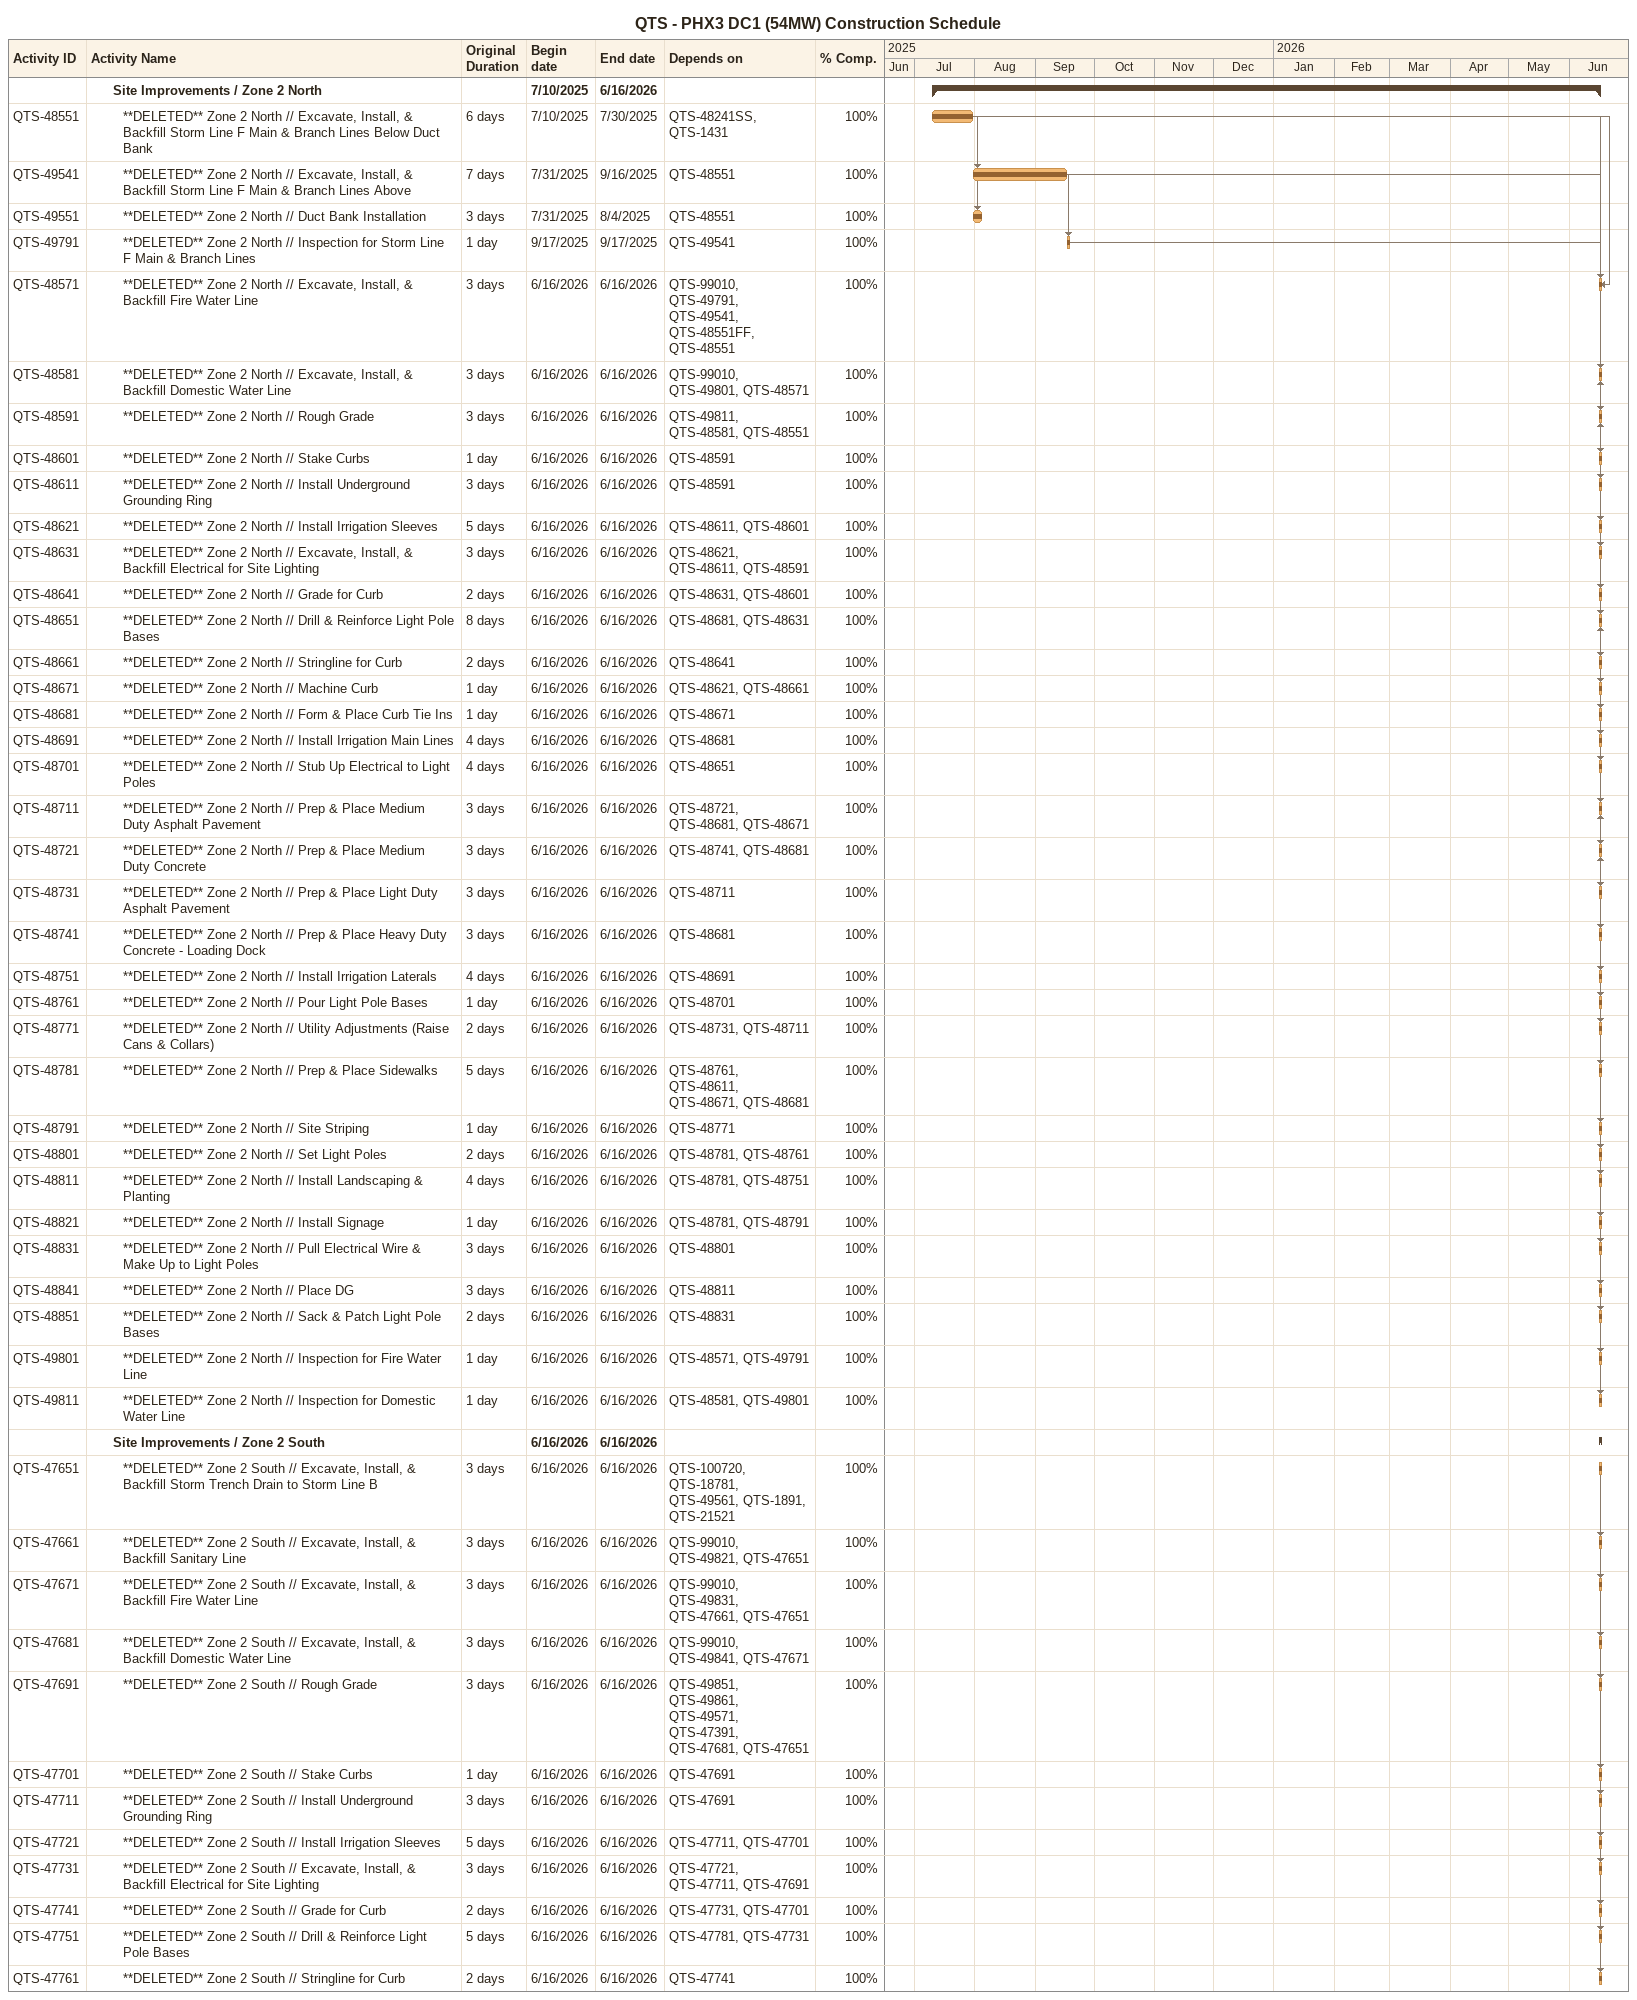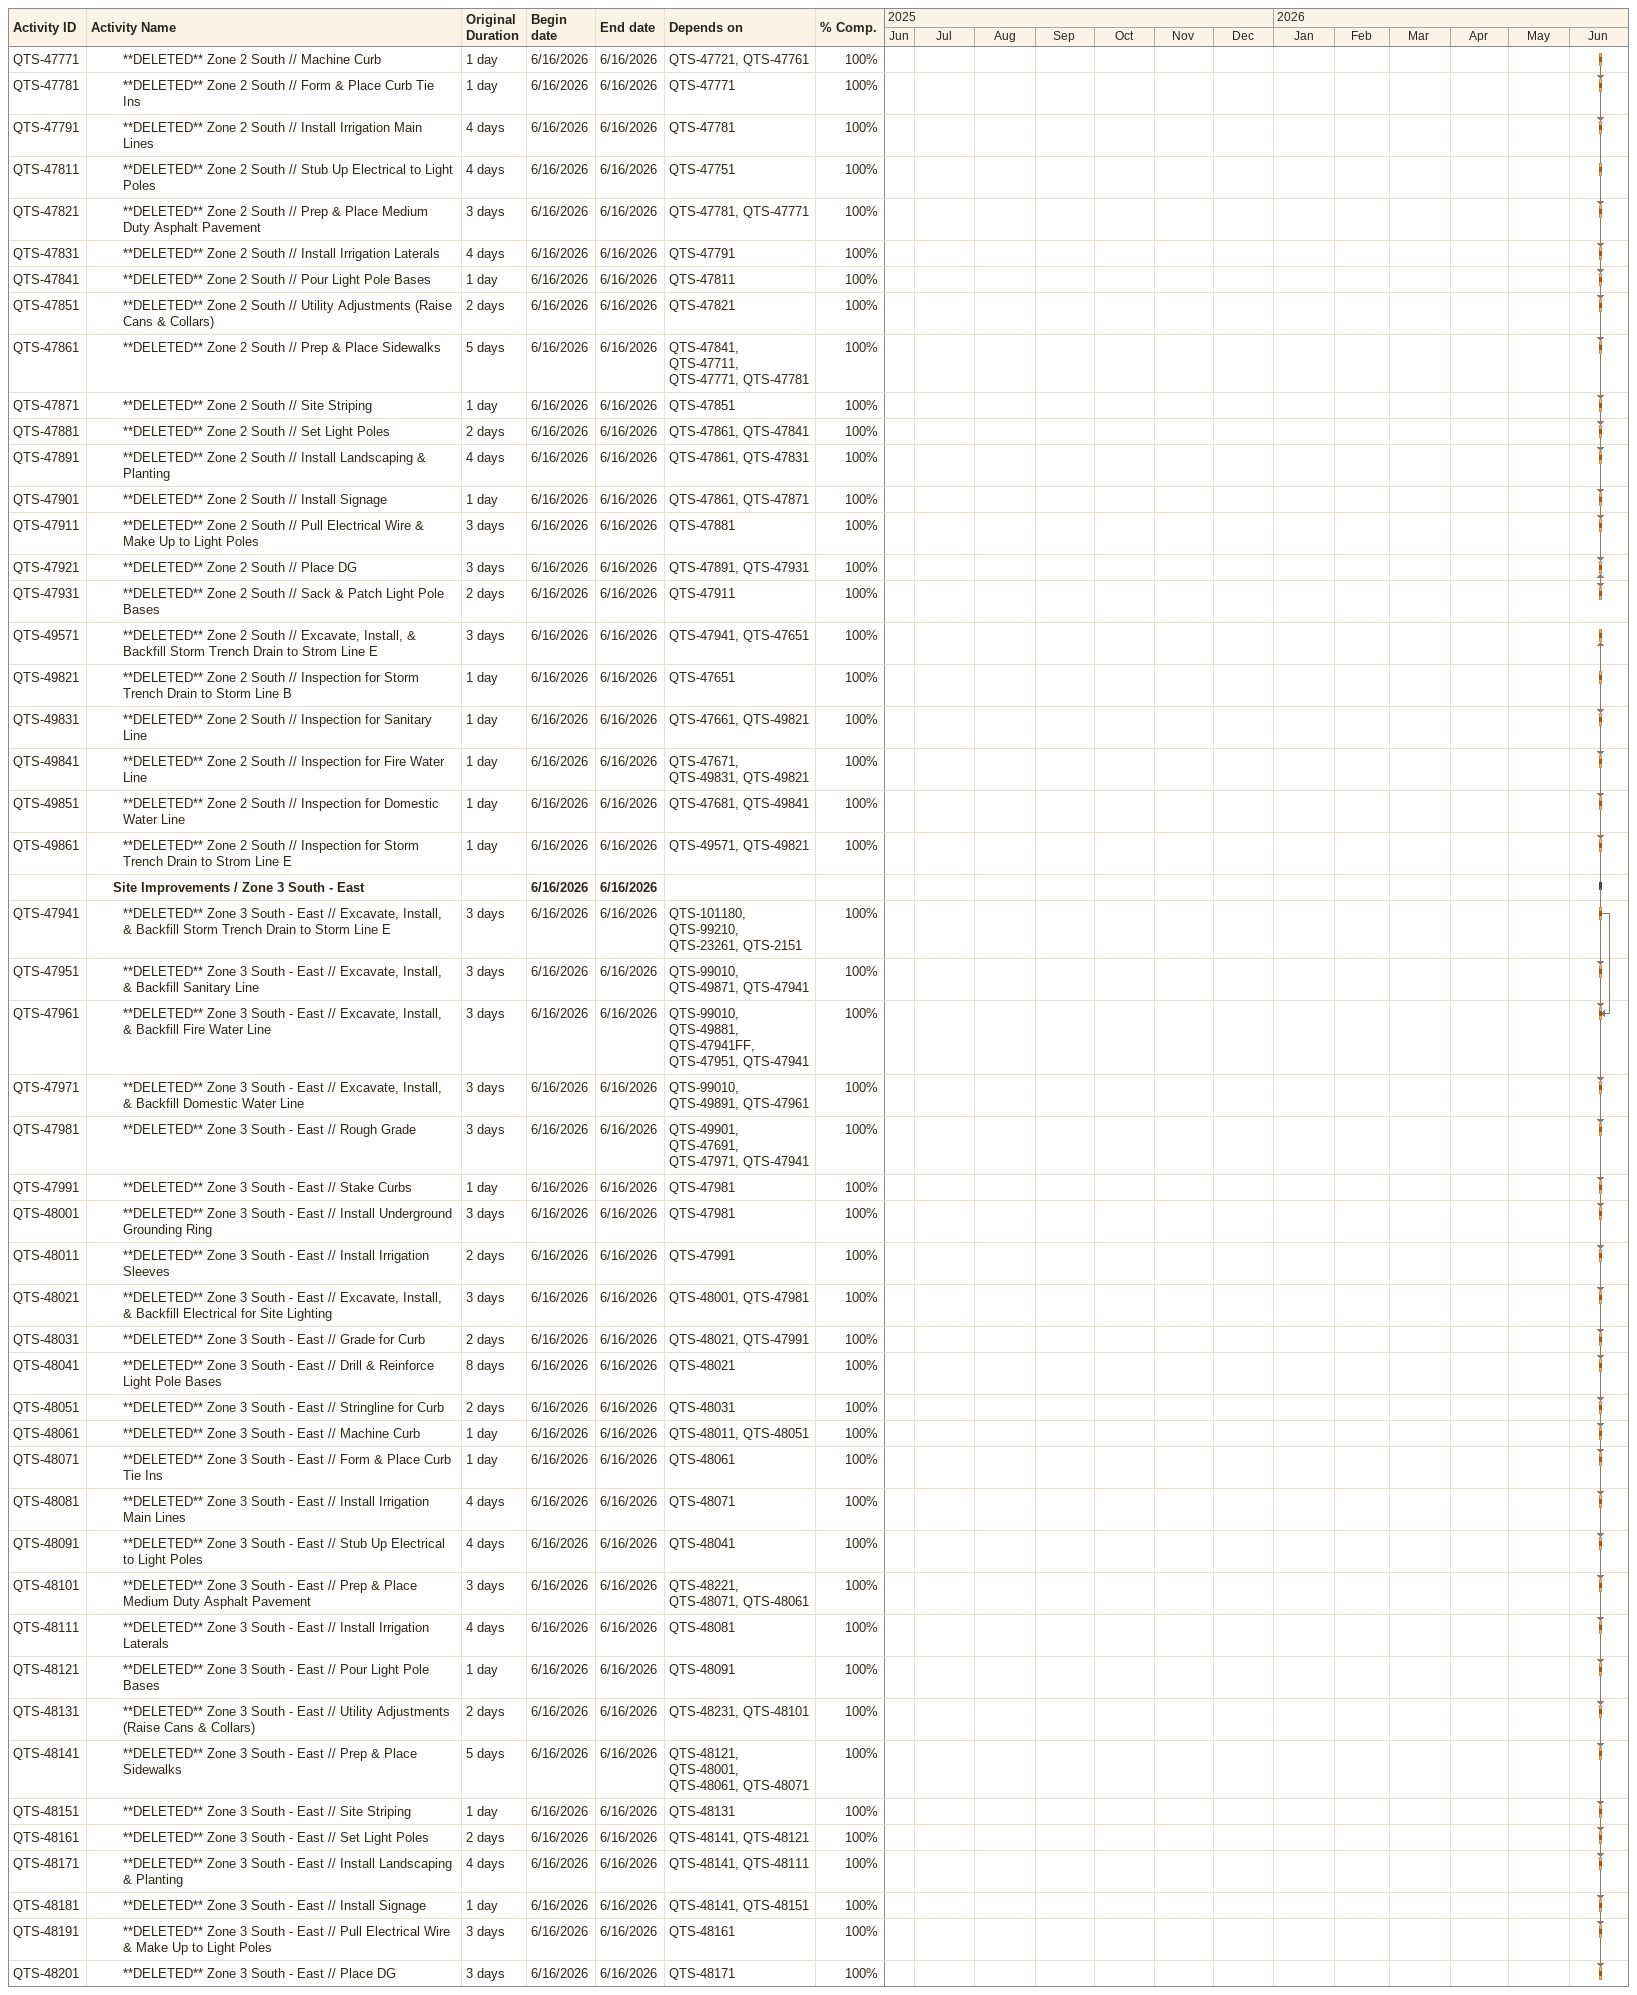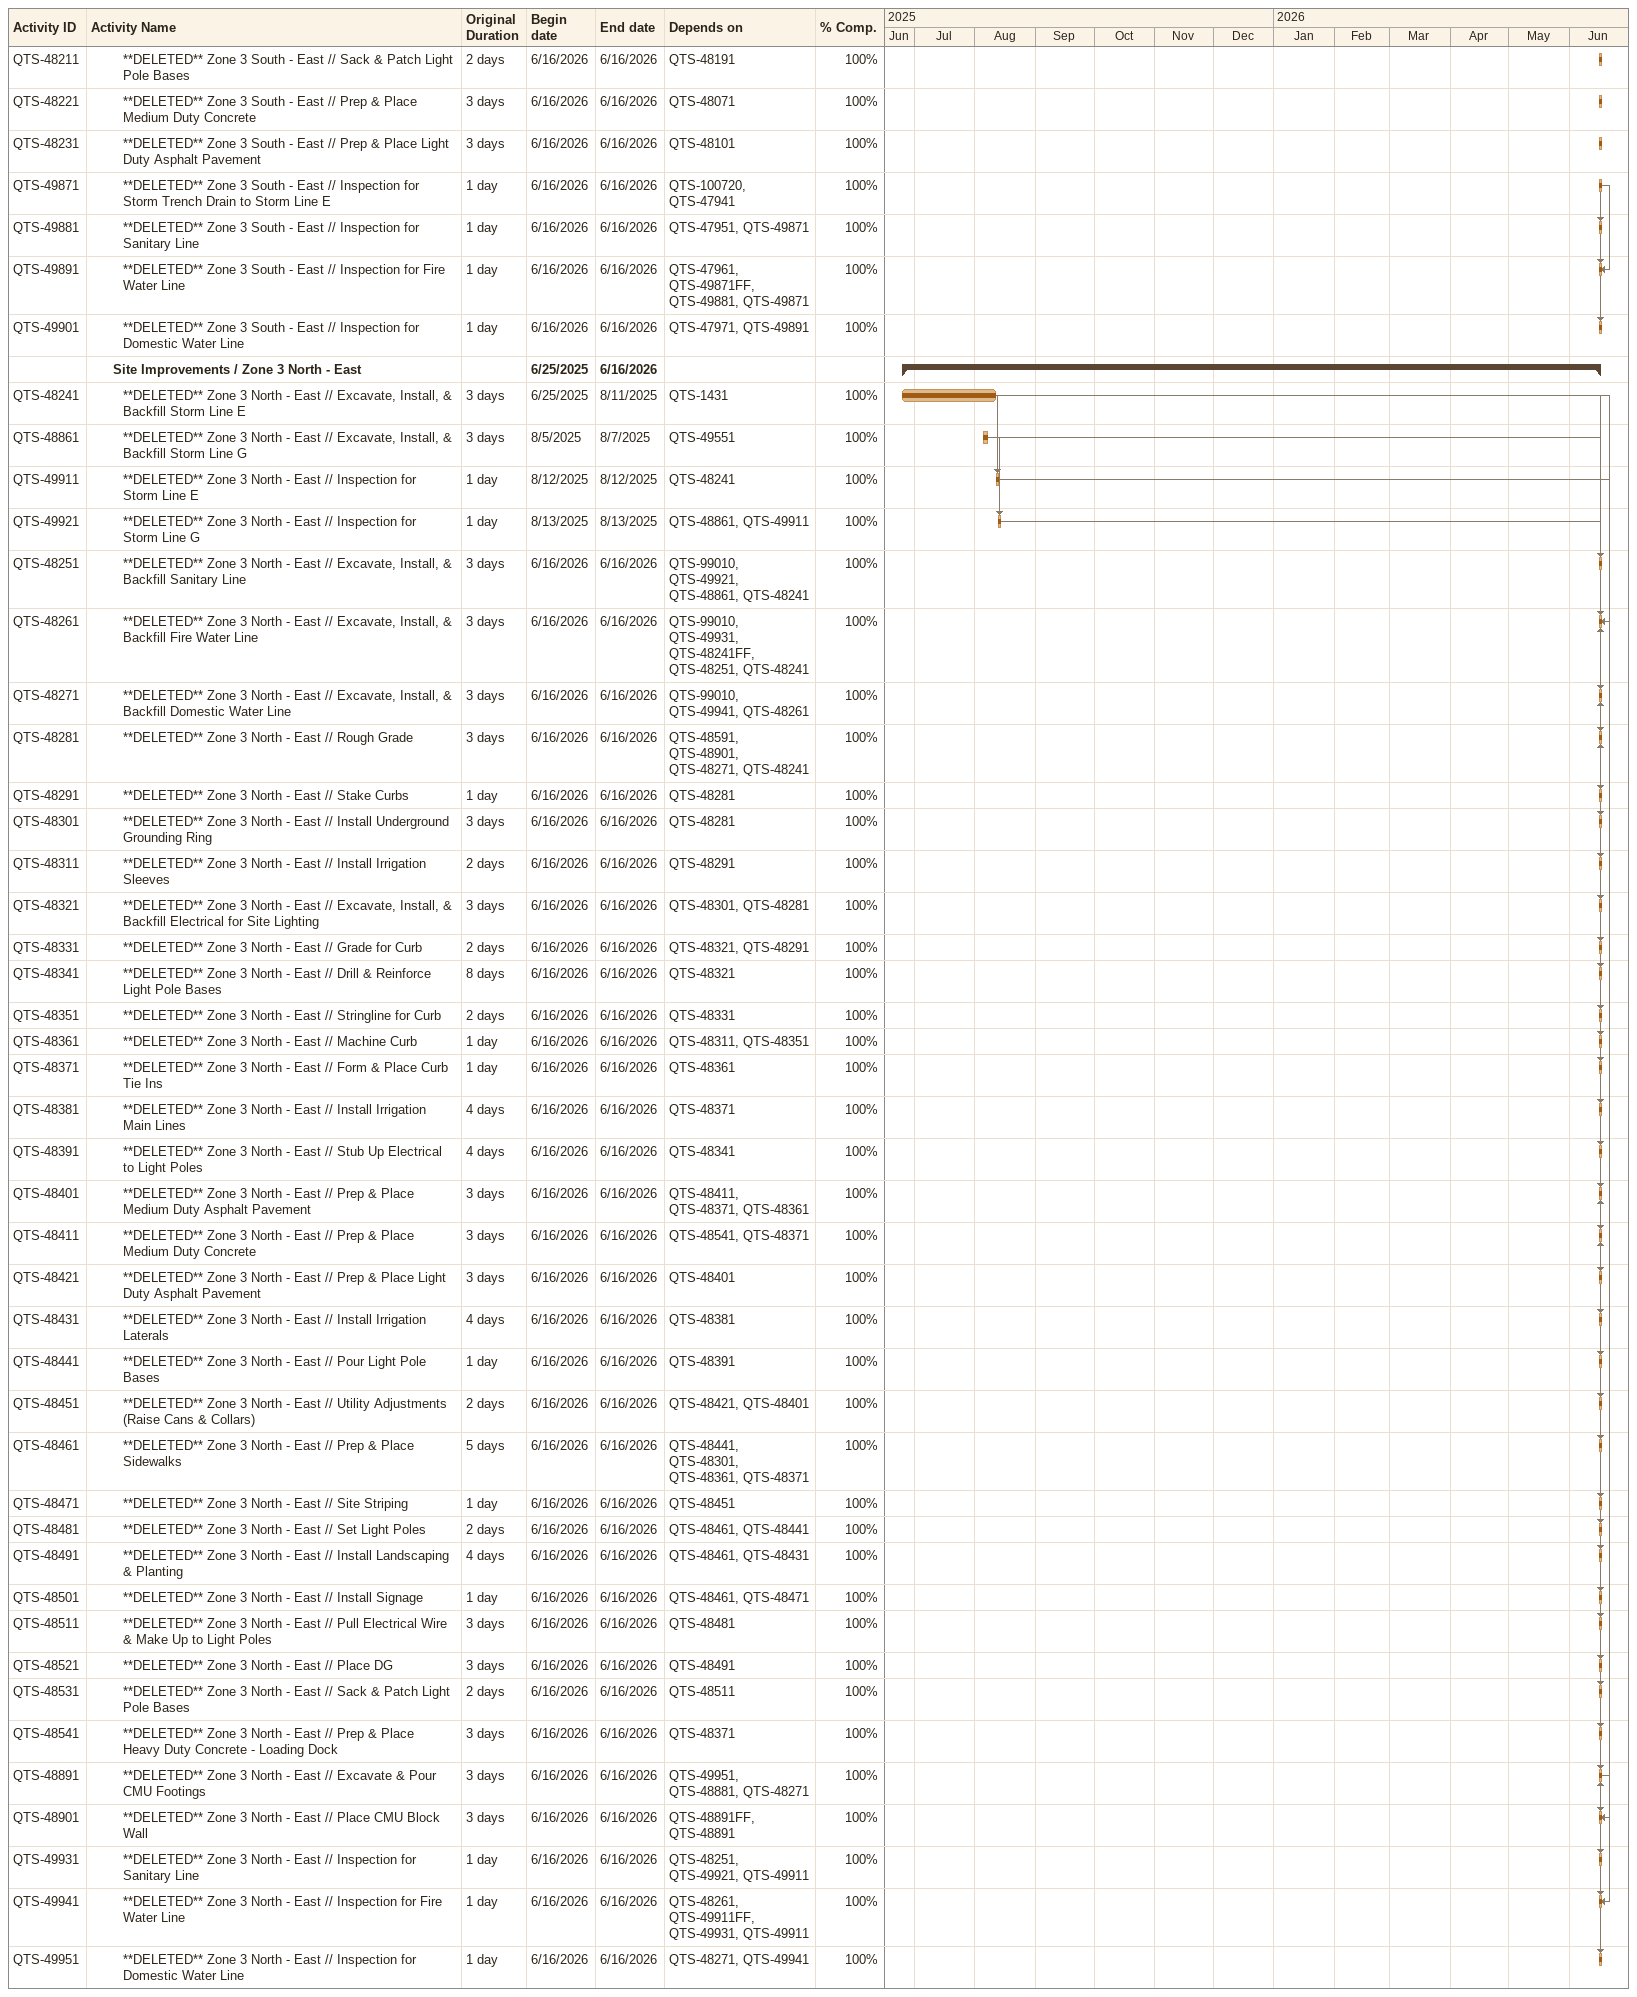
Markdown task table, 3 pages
QTS - PHX3 DC1 (54MW) Construction Schedule

| ID | Level | Task | Original duration | Start | Finish | Predecessors | % complete |
|---|---|---|---|---|---|---|---|
|  | 3 | **Site Improvements / Zone 2 North** |  | 2025-07-10 | 2026-06-16 |  |  |
| QTS-48551 | 4 | **DELETED** Zone 2 North // Excavate, Install, & Backfill Storm Line F Main & Branch Lines Below Duct Bank | 6d | 2025-07-10 | 2025-07-30 | QTS-48241SS, QTS-1431 | 100 |
| QTS-49541 | 4 | **DELETED** Zone 2 North // Excavate, Install, & Backfill Storm Line F Main & Branch Lines Above | 7d | 2025-07-31 | 2025-09-16 | QTS-48551 | 100 |
| QTS-49551 | 4 | **DELETED** Zone 2 North // Duct Bank Installation | 3d | 2025-07-31 | 2025-08-04 | QTS-48551 | 100 |
| QTS-49791 | 4 | **DELETED** Zone 2 North // Inspection for Storm Line F Main & Branch Lines | 1d | 2025-09-17 | 2025-09-17 | QTS-49541 | 100 |
| QTS-48571 | 4 | **DELETED** Zone 2 North // Excavate, Install, & Backfill Fire Water Line | 3d | 2026-06-16 | 2026-06-16 | QTS-99010, QTS-49791, QTS-49541, QTS-48551FF, QTS-48551 | 100 |
| QTS-48581 | 4 | **DELETED** Zone 2 North // Excavate, Install, & Backfill Domestic Water Line | 3d | 2026-06-16 | 2026-06-16 | QTS-99010, QTS-49801, QTS-48571 | 100 |
| QTS-48591 | 4 | **DELETED** Zone 2 North // Rough Grade | 3d | 2026-06-16 | 2026-06-16 | QTS-49811, QTS-48581, QTS-48551 | 100 |
| QTS-48601 | 4 | **DELETED** Zone 2 North // Stake Curbs | 1d | 2026-06-16 | 2026-06-16 | QTS-48591 | 100 |
| QTS-48611 | 4 | **DELETED** Zone 2 North // Install Underground Grounding Ring | 3d | 2026-06-16 | 2026-06-16 | QTS-48591 | 100 |
| QTS-48621 | 4 | **DELETED** Zone 2 North // Install Irrigation Sleeves | 5d | 2026-06-16 | 2026-06-16 | QTS-48611, QTS-48601 | 100 |
| QTS-48631 | 4 | **DELETED** Zone 2 North // Excavate, Install, & Backfill Electrical for Site Lighting | 3d | 2026-06-16 | 2026-06-16 | QTS-48621, QTS-48611, QTS-48591 | 100 |
| QTS-48641 | 4 | **DELETED** Zone 2 North // Grade for Curb | 2d | 2026-06-16 | 2026-06-16 | QTS-48631, QTS-48601 | 100 |
| QTS-48651 | 4 | **DELETED** Zone 2 North // Drill & Reinforce Light Pole Bases | 8d | 2026-06-16 | 2026-06-16 | QTS-48681, QTS-48631 | 100 |
| QTS-48661 | 4 | **DELETED** Zone 2 North // Stringline for Curb | 2d | 2026-06-16 | 2026-06-16 | QTS-48641 | 100 |
| QTS-48671 | 4 | **DELETED** Zone 2 North // Machine Curb | 1d | 2026-06-16 | 2026-06-16 | QTS-48621, QTS-48661 | 100 |
| QTS-48681 | 4 | **DELETED** Zone 2 North // Form & Place Curb Tie Ins | 1d | 2026-06-16 | 2026-06-16 | QTS-48671 | 100 |
| QTS-48691 | 4 | **DELETED** Zone 2 North // Install Irrigation Main Lines | 4d | 2026-06-16 | 2026-06-16 | QTS-48681 | 100 |
| QTS-48701 | 4 | **DELETED** Zone 2 North // Stub Up Electrical to Light Poles | 4d | 2026-06-16 | 2026-06-16 | QTS-48651 | 100 |
| QTS-48711 | 4 | **DELETED** Zone 2 North // Prep & Place Medium Duty Asphalt Pavement | 3d | 2026-06-16 | 2026-06-16 | QTS-48721, QTS-48681, QTS-48671 | 100 |
| QTS-48721 | 4 | **DELETED** Zone 2 North // Prep & Place Medium Duty Concrete | 3d | 2026-06-16 | 2026-06-16 | QTS-48741, QTS-48681 | 100 |
| QTS-48731 | 4 | **DELETED** Zone 2 North // Prep & Place Light Duty Asphalt Pavement | 3d | 2026-06-16 | 2026-06-16 | QTS-48711 | 100 |
| QTS-48741 | 4 | **DELETED** Zone 2 North // Prep & Place Heavy Duty Concrete - Loading Dock | 3d | 2026-06-16 | 2026-06-16 | QTS-48681 | 100 |
| QTS-48751 | 4 | **DELETED** Zone 2 North // Install Irrigation Laterals | 4d | 2026-06-16 | 2026-06-16 | QTS-48691 | 100 |
| QTS-48761 | 4 | **DELETED** Zone 2 North // Pour Light Pole Bases | 1d | 2026-06-16 | 2026-06-16 | QTS-48701 | 100 |
| QTS-48771 | 4 | **DELETED** Zone 2 North // Utility Adjustments (Raise Cans & Collars) | 2d | 2026-06-16 | 2026-06-16 | QTS-48731, QTS-48711 | 100 |
| QTS-48781 | 4 | **DELETED** Zone 2 North // Prep & Place Sidewalks | 5d | 2026-06-16 | 2026-06-16 | QTS-48761, QTS-48611, QTS-48671, QTS-48681 | 100 |
| QTS-48791 | 4 | **DELETED** Zone 2 North // Site Striping | 1d | 2026-06-16 | 2026-06-16 | QTS-48771 | 100 |
| QTS-48801 | 4 | **DELETED** Zone 2 North // Set Light Poles | 2d | 2026-06-16 | 2026-06-16 | QTS-48781, QTS-48761 | 100 |
| QTS-48811 | 4 | **DELETED** Zone 2 North // Install Landscaping & Planting | 4d | 2026-06-16 | 2026-06-16 | QTS-48781, QTS-48751 | 100 |
| QTS-48821 | 4 | **DELETED** Zone 2 North // Install Signage | 1d | 2026-06-16 | 2026-06-16 | QTS-48781, QTS-48791 | 100 |
| QTS-48831 | 4 | **DELETED** Zone 2 North // Pull Electrical Wire & Make Up to Light Poles | 3d | 2026-06-16 | 2026-06-16 | QTS-48801 | 100 |
| QTS-48841 | 4 | **DELETED** Zone 2 North // Place DG | 3d | 2026-06-16 | 2026-06-16 | QTS-48811 | 100 |
| QTS-48851 | 4 | **DELETED** Zone 2 North // Sack & Patch Light Pole Bases | 2d | 2026-06-16 | 2026-06-16 | QTS-48831 | 100 |
| QTS-49801 | 4 | **DELETED** Zone 2 North // Inspection for Fire Water Line | 1d | 2026-06-16 | 2026-06-16 | QTS-48571, QTS-49791 | 100 |
| QTS-49811 | 4 | **DELETED** Zone 2 North // Inspection for Domestic Water Line | 1d | 2026-06-16 | 2026-06-16 | QTS-48581, QTS-49801 | 100 |
|  | 3 | **Site Improvements / Zone 2 South** |  | 2026-06-16 | 2026-06-16 |  |  |
| QTS-47651 | 4 | **DELETED** Zone 2 South // Excavate, Install, & Backfill Storm Trench Drain to Storm Line B | 3d | 2026-06-16 | 2026-06-16 | QTS-100720, QTS-18781, QTS-49561, QTS-1891, QTS-21521 | 100 |
| QTS-47661 | 4 | **DELETED** Zone 2 South // Excavate, Install, & Backfill Sanitary Line | 3d | 2026-06-16 | 2026-06-16 | QTS-99010, QTS-49821, QTS-47651 | 100 |
| QTS-47671 | 4 | **DELETED** Zone 2 South // Excavate, Install, & Backfill Fire Water Line | 3d | 2026-06-16 | 2026-06-16 | QTS-99010, QTS-49831, QTS-47661, QTS-47651 | 100 |
| QTS-47681 | 4 | **DELETED** Zone 2 South // Excavate, Install, & Backfill Domestic Water Line | 3d | 2026-06-16 | 2026-06-16 | QTS-99010, QTS-49841, QTS-47671 | 100 |
| QTS-47691 | 4 | **DELETED** Zone 2 South // Rough Grade | 3d | 2026-06-16 | 2026-06-16 | QTS-49851, QTS-49861, QTS-49571, QTS-47391, QTS-47681, QTS-47651 | 100 |
| QTS-47701 | 4 | **DELETED** Zone 2 South // Stake Curbs | 1d | 2026-06-16 | 2026-06-16 | QTS-47691 | 100 |
| QTS-47711 | 4 | **DELETED** Zone 2 South // Install Underground Grounding Ring | 3d | 2026-06-16 | 2026-06-16 | QTS-47691 | 100 |
| QTS-47721 | 4 | **DELETED** Zone 2 South // Install Irrigation Sleeves | 5d | 2026-06-16 | 2026-06-16 | QTS-47711, QTS-47701 | 100 |
| QTS-47731 | 4 | **DELETED** Zone 2 South // Excavate, Install, & Backfill Electrical for Site Lighting | 3d | 2026-06-16 | 2026-06-16 | QTS-47721, QTS-47711, QTS-47691 | 100 |
| QTS-47741 | 4 | **DELETED** Zone 2 South // Grade for Curb | 2d | 2026-06-16 | 2026-06-16 | QTS-47731, QTS-47701 | 100 |
| QTS-47751 | 4 | **DELETED** Zone 2 South // Drill & Reinforce Light Pole Bases | 5d | 2026-06-16 | 2026-06-16 | QTS-47781, QTS-47731 | 100 |
| QTS-47761 | 4 | **DELETED** Zone 2 South // Stringline for Curb | 2d | 2026-06-16 | 2026-06-16 | QTS-47741 | 100 |
| QTS-47771 | 4 | **DELETED** Zone 2 South // Machine Curb | 1d | 2026-06-16 | 2026-06-16 | QTS-47721, QTS-47761 | 100 |
| QTS-47781 | 4 | **DELETED** Zone 2 South // Form & Place Curb Tie Ins | 1d | 2026-06-16 | 2026-06-16 | QTS-47771 | 100 |
| QTS-47791 | 4 | **DELETED** Zone 2 South // Install Irrigation Main Lines | 4d | 2026-06-16 | 2026-06-16 | QTS-47781 | 100 |
| QTS-47811 | 4 | **DELETED** Zone 2 South // Stub Up Electrical to Light Poles | 4d | 2026-06-16 | 2026-06-16 | QTS-47751 | 100 |
| QTS-47821 | 4 | **DELETED** Zone 2 South // Prep & Place Medium Duty Asphalt Pavement | 3d | 2026-06-16 | 2026-06-16 | QTS-47781, QTS-47771 | 100 |
| QTS-47831 | 4 | **DELETED** Zone 2 South // Install Irrigation Laterals | 4d | 2026-06-16 | 2026-06-16 | QTS-47791 | 100 |
| QTS-47841 | 4 | **DELETED** Zone 2 South // Pour Light Pole Bases | 1d | 2026-06-16 | 2026-06-16 | QTS-47811 | 100 |
| QTS-47851 | 4 | **DELETED** Zone 2 South // Utility Adjustments (Raise Cans & Collars) | 2d | 2026-06-16 | 2026-06-16 | QTS-47821 | 100 |
| QTS-47861 | 4 | **DELETED** Zone 2 South // Prep & Place Sidewalks | 5d | 2026-06-16 | 2026-06-16 | QTS-47841, QTS-47711, QTS-47771, QTS-47781 | 100 |
| QTS-47871 | 4 | **DELETED** Zone 2 South // Site Striping | 1d | 2026-06-16 | 2026-06-16 | QTS-47851 | 100 |
| QTS-47881 | 4 | **DELETED** Zone 2 South // Set Light Poles | 2d | 2026-06-16 | 2026-06-16 | QTS-47861, QTS-47841 | 100 |
| QTS-47891 | 4 | **DELETED** Zone 2 South // Install Landscaping & Planting | 4d | 2026-06-16 | 2026-06-16 | QTS-47861, QTS-47831 | 100 |
| QTS-47901 | 4 | **DELETED** Zone 2 South // Install Signage | 1d | 2026-06-16 | 2026-06-16 | QTS-47861, QTS-47871 | 100 |
| QTS-47911 | 4 | **DELETED** Zone 2 South // Pull Electrical Wire & Make Up to Light Poles | 3d | 2026-06-16 | 2026-06-16 | QTS-47881 | 100 |
| QTS-47921 | 4 | **DELETED** Zone 2 South // Place DG | 3d | 2026-06-16 | 2026-06-16 | QTS-47891, QTS-47931 | 100 |
| QTS-47931 | 4 | **DELETED** Zone 2 South // Sack & Patch Light Pole Bases | 2d | 2026-06-16 | 2026-06-16 | QTS-47911 | 100 |
| QTS-49571 | 4 | **DELETED** Zone 2 South // Excavate, Install, & Backfill Storm Trench Drain to Strom Line E | 3d | 2026-06-16 | 2026-06-16 | QTS-47941, QTS-47651 | 100 |
| QTS-49821 | 4 | **DELETED** Zone 2 South // Inspection for Storm Trench Drain to Storm Line B | 1d | 2026-06-16 | 2026-06-16 | QTS-47651 | 100 |
| QTS-49831 | 4 | **DELETED** Zone 2 South // Inspection for Sanitary Line | 1d | 2026-06-16 | 2026-06-16 | QTS-47661, QTS-49821 | 100 |
| QTS-49841 | 4 | **DELETED** Zone 2 South // Inspection for Fire Water Line | 1d | 2026-06-16 | 2026-06-16 | QTS-47671, QTS-49831, QTS-49821 | 100 |
| QTS-49851 | 4 | **DELETED** Zone 2 South // Inspection for Domestic Water Line | 1d | 2026-06-16 | 2026-06-16 | QTS-47681, QTS-49841 | 100 |
| QTS-49861 | 4 | **DELETED** Zone 2 South // Inspection for Storm Trench Drain to Strom Line E | 1d | 2026-06-16 | 2026-06-16 | QTS-49571, QTS-49821 | 100 |
|  | 3 | **Site Improvements / Zone 3 South - East** |  | 2026-06-16 | 2026-06-16 |  |  |
| QTS-47941 | 4 | **DELETED** Zone 3 South - East // Excavate, Install, & Backfill Storm Trench Drain to Storm Line E | 3d | 2026-06-16 | 2026-06-16 | QTS-101180, QTS-99210, QTS-23261, QTS-2151 | 100 |
| QTS-47951 | 4 | **DELETED** Zone 3 South - East // Excavate, Install, & Backfill Sanitary Line | 3d | 2026-06-16 | 2026-06-16 | QTS-99010, QTS-49871, QTS-47941 | 100 |
| QTS-47961 | 4 | **DELETED** Zone 3 South - East // Excavate, Install, & Backfill Fire Water Line | 3d | 2026-06-16 | 2026-06-16 | QTS-99010, QTS-49881, QTS-47941FF, QTS-47951, QTS-47941 | 100 |
| QTS-47971 | 4 | **DELETED** Zone 3 South - East // Excavate, Install, & Backfill Domestic Water Line | 3d | 2026-06-16 | 2026-06-16 | QTS-99010, QTS-49891, QTS-47961 | 100 |
| QTS-47981 | 4 | **DELETED** Zone 3 South - East // Rough Grade | 3d | 2026-06-16 | 2026-06-16 | QTS-49901, QTS-47691, QTS-47971, QTS-47941 | 100 |
| QTS-47991 | 4 | **DELETED** Zone 3 South - East // Stake Curbs | 1d | 2026-06-16 | 2026-06-16 | QTS-47981 | 100 |
| QTS-48001 | 4 | **DELETED** Zone 3 South - East // Install Underground Grounding Ring | 3d | 2026-06-16 | 2026-06-16 | QTS-47981 | 100 |
| QTS-48011 | 4 | **DELETED** Zone 3 South - East // Install Irrigation Sleeves | 2d | 2026-06-16 | 2026-06-16 | QTS-47991 | 100 |
| QTS-48021 | 4 | **DELETED** Zone 3 South - East // Excavate, Install, & Backfill Electrical for Site Lighting | 3d | 2026-06-16 | 2026-06-16 | QTS-48001, QTS-47981 | 100 |
| QTS-48031 | 4 | **DELETED** Zone 3 South - East // Grade for Curb | 2d | 2026-06-16 | 2026-06-16 | QTS-48021, QTS-47991 | 100 |
| QTS-48041 | 4 | **DELETED** Zone 3 South - East // Drill & Reinforce Light Pole Bases | 8d | 2026-06-16 | 2026-06-16 | QTS-48021 | 100 |
| QTS-48051 | 4 | **DELETED** Zone 3 South - East // Stringline for Curb | 2d | 2026-06-16 | 2026-06-16 | QTS-48031 | 100 |
| QTS-48061 | 4 | **DELETED** Zone 3 South - East // Machine Curb | 1d | 2026-06-16 | 2026-06-16 | QTS-48011, QTS-48051 | 100 |
| QTS-48071 | 4 | **DELETED** Zone 3 South - East // Form & Place Curb Tie Ins | 1d | 2026-06-16 | 2026-06-16 | QTS-48061 | 100 |
| QTS-48081 | 4 | **DELETED** Zone 3 South - East // Install Irrigation Main Lines | 4d | 2026-06-16 | 2026-06-16 | QTS-48071 | 100 |
| QTS-48091 | 4 | **DELETED** Zone 3 South - East // Stub Up Electrical to Light Poles | 4d | 2026-06-16 | 2026-06-16 | QTS-48041 | 100 |
| QTS-48101 | 4 | **DELETED** Zone 3 South - East // Prep & Place Medium Duty Asphalt Pavement | 3d | 2026-06-16 | 2026-06-16 | QTS-48221, QTS-48071, QTS-48061 | 100 |
| QTS-48111 | 4 | **DELETED** Zone 3 South - East // Install Irrigation Laterals | 4d | 2026-06-16 | 2026-06-16 | QTS-48081 | 100 |
| QTS-48121 | 4 | **DELETED** Zone 3 South - East // Pour Light Pole Bases | 1d | 2026-06-16 | 2026-06-16 | QTS-48091 | 100 |
| QTS-48131 | 4 | **DELETED** Zone 3 South - East // Utility Adjustments (Raise Cans & Collars) | 2d | 2026-06-16 | 2026-06-16 | QTS-48231, QTS-48101 | 100 |
| QTS-48141 | 4 | **DELETED** Zone 3 South - East // Prep & Place Sidewalks | 5d | 2026-06-16 | 2026-06-16 | QTS-48121, QTS-48001, QTS-48061, QTS-48071 | 100 |
| QTS-48151 | 4 | **DELETED** Zone 3 South - East // Site Striping | 1d | 2026-06-16 | 2026-06-16 | QTS-48131 | 100 |
| QTS-48161 | 4 | **DELETED** Zone 3 South - East // Set Light Poles | 2d | 2026-06-16 | 2026-06-16 | QTS-48141, QTS-48121 | 100 |
| QTS-48171 | 4 | **DELETED** Zone 3 South - East // Install Landscaping & Planting | 4d | 2026-06-16 | 2026-06-16 | QTS-48141, QTS-48111 | 100 |
| QTS-48181 | 4 | **DELETED** Zone 3 South - East // Install Signage | 1d | 2026-06-16 | 2026-06-16 | QTS-48141, QTS-48151 | 100 |
| QTS-48191 | 4 | **DELETED** Zone 3 South - East // Pull Electrical Wire & Make Up to Light Poles | 3d | 2026-06-16 | 2026-06-16 | QTS-48161 | 100 |
| QTS-48201 | 4 | **DELETED** Zone 3 South - East // Place DG | 3d | 2026-06-16 | 2026-06-16 | QTS-48171 | 100 |
| QTS-48211 | 4 | **DELETED** Zone 3 South - East // Sack & Patch Light Pole Bases | 2d | 2026-06-16 | 2026-06-16 | QTS-48191 | 100 |
| QTS-48221 | 4 | **DELETED** Zone 3 South - East // Prep & Place Medium Duty Concrete | 3d | 2026-06-16 | 2026-06-16 | QTS-48071 | 100 |
| QTS-48231 | 4 | **DELETED** Zone 3 South - East // Prep & Place Light Duty Asphalt Pavement | 3d | 2026-06-16 | 2026-06-16 | QTS-48101 | 100 |
| QTS-49871 | 4 | **DELETED** Zone 3 South - East // Inspection for Storm Trench Drain to Storm Line E | 1d | 2026-06-16 | 2026-06-16 | QTS-100720, QTS-47941 | 100 |
| QTS-49881 | 4 | **DELETED** Zone 3 South - East // Inspection for Sanitary Line | 1d | 2026-06-16 | 2026-06-16 | QTS-47951, QTS-49871 | 100 |
| QTS-49891 | 4 | **DELETED** Zone 3 South - East // Inspection for Fire Water Line | 1d | 2026-06-16 | 2026-06-16 | QTS-47961, QTS-49871FF, QTS-49881, QTS-49871 | 100 |
| QTS-49901 | 4 | **DELETED** Zone 3 South - East // Inspection for Domestic Water Line | 1d | 2026-06-16 | 2026-06-16 | QTS-47971, QTS-49891 | 100 |
|  | 3 | **Site Improvements / Zone 3 North - East** |  | 2025-06-25 | 2026-06-16 |  |  |
| QTS-48241 | 4 | **DELETED** Zone 3 North - East // Excavate, Install, & Backfill Storm Line E | 3d | 2025-06-25 | 2025-08-11 | QTS-1431 | 100 |
| QTS-48861 | 4 | **DELETED** Zone 3 North - East // Excavate, Install, & Backfill Storm Line G | 3d | 2025-08-05 | 2025-08-07 | QTS-49551 | 100 |
| QTS-49911 | 4 | **DELETED** Zone 3 North - East // Inspection for Storm Line E | 1d | 2025-08-12 | 2025-08-12 | QTS-48241 | 100 |
| QTS-49921 | 4 | **DELETED** Zone 3 North - East // Inspection for Storm Line G | 1d | 2025-08-13 | 2025-08-13 | QTS-48861, QTS-49911 | 100 |
| QTS-48251 | 4 | **DELETED** Zone 3 North - East // Excavate, Install, & Backfill Sanitary Line | 3d | 2026-06-16 | 2026-06-16 | QTS-99010, QTS-49921, QTS-48861, QTS-48241 | 100 |
| QTS-48261 | 4 | **DELETED** Zone 3 North - East // Excavate, Install, & Backfill Fire Water Line | 3d | 2026-06-16 | 2026-06-16 | QTS-99010, QTS-49931, QTS-48241FF, QTS-48251, QTS-48241 | 100 |
| QTS-48271 | 4 | **DELETED** Zone 3 North - East // Excavate, Install, & Backfill Domestic Water Line | 3d | 2026-06-16 | 2026-06-16 | QTS-99010, QTS-49941, QTS-48261 | 100 |
| QTS-48281 | 4 | **DELETED** Zone 3 North - East // Rough Grade | 3d | 2026-06-16 | 2026-06-16 | QTS-48591, QTS-48901, QTS-48271, QTS-48241 | 100 |
| QTS-48291 | 4 | **DELETED** Zone 3 North - East // Stake Curbs | 1d | 2026-06-16 | 2026-06-16 | QTS-48281 | 100 |
| QTS-48301 | 4 | **DELETED** Zone 3 North - East // Install Underground Grounding Ring | 3d | 2026-06-16 | 2026-06-16 | QTS-48281 | 100 |
| QTS-48311 | 4 | **DELETED** Zone 3 North - East // Install Irrigation Sleeves | 2d | 2026-06-16 | 2026-06-16 | QTS-48291 | 100 |
| QTS-48321 | 4 | **DELETED** Zone 3 North - East // Excavate, Install, & Backfill Electrical for Site Lighting | 3d | 2026-06-16 | 2026-06-16 | QTS-48301, QTS-48281 | 100 |
| QTS-48331 | 4 | **DELETED** Zone 3 North - East // Grade for Curb | 2d | 2026-06-16 | 2026-06-16 | QTS-48321, QTS-48291 | 100 |
| QTS-48341 | 4 | **DELETED** Zone 3 North - East // Drill & Reinforce Light Pole Bases | 8d | 2026-06-16 | 2026-06-16 | QTS-48321 | 100 |
| QTS-48351 | 4 | **DELETED** Zone 3 North - East // Stringline for Curb | 2d | 2026-06-16 | 2026-06-16 | QTS-48331 | 100 |
| QTS-48361 | 4 | **DELETED** Zone 3 North - East // Machine Curb | 1d | 2026-06-16 | 2026-06-16 | QTS-48311, QTS-48351 | 100 |
| QTS-48371 | 4 | **DELETED** Zone 3 North - East // Form & Place Curb Tie Ins | 1d | 2026-06-16 | 2026-06-16 | QTS-48361 | 100 |
| QTS-48381 | 4 | **DELETED** Zone 3 North - East // Install Irrigation Main Lines | 4d | 2026-06-16 | 2026-06-16 | QTS-48371 | 100 |
| QTS-48391 | 4 | **DELETED** Zone 3 North - East // Stub Up Electrical to Light Poles | 4d | 2026-06-16 | 2026-06-16 | QTS-48341 | 100 |
| QTS-48401 | 4 | **DELETED** Zone 3 North - East // Prep & Place Medium Duty Asphalt Pavement | 3d | 2026-06-16 | 2026-06-16 | QTS-48411, QTS-48371, QTS-48361 | 100 |
| QTS-48411 | 4 | **DELETED** Zone 3 North - East // Prep & Place Medium Duty Concrete | 3d | 2026-06-16 | 2026-06-16 | QTS-48541, QTS-48371 | 100 |
| QTS-48421 | 4 | **DELETED** Zone 3 North - East // Prep & Place Light Duty Asphalt Pavement | 3d | 2026-06-16 | 2026-06-16 | QTS-48401 | 100 |
| QTS-48431 | 4 | **DELETED** Zone 3 North - East // Install Irrigation Laterals | 4d | 2026-06-16 | 2026-06-16 | QTS-48381 | 100 |
| QTS-48441 | 4 | **DELETED** Zone 3 North - East // Pour Light Pole Bases | 1d | 2026-06-16 | 2026-06-16 | QTS-48391 | 100 |
| QTS-48451 | 4 | **DELETED** Zone 3 North - East // Utility Adjustments (Raise Cans & Collars) | 2d | 2026-06-16 | 2026-06-16 | QTS-48421, QTS-48401 | 100 |
| QTS-48461 | 4 | **DELETED** Zone 3 North - East // Prep & Place Sidewalks | 5d | 2026-06-16 | 2026-06-16 | QTS-48441, QTS-48301, QTS-48361, QTS-48371 | 100 |
| QTS-48471 | 4 | **DELETED** Zone 3 North - East // Site Striping | 1d | 2026-06-16 | 2026-06-16 | QTS-48451 | 100 |
| QTS-48481 | 4 | **DELETED** Zone 3 North - East // Set Light Poles | 2d | 2026-06-16 | 2026-06-16 | QTS-48461, QTS-48441 | 100 |
| QTS-48491 | 4 | **DELETED** Zone 3 North - East // Install Landscaping & Planting | 4d | 2026-06-16 | 2026-06-16 | QTS-48461, QTS-48431 | 100 |
| QTS-48501 | 4 | **DELETED** Zone 3 North - East // Install Signage | 1d | 2026-06-16 | 2026-06-16 | QTS-48461, QTS-48471 | 100 |
| QTS-48511 | 4 | **DELETED** Zone 3 North - East // Pull Electrical Wire & Make Up to Light Poles | 3d | 2026-06-16 | 2026-06-16 | QTS-48481 | 100 |
| QTS-48521 | 4 | **DELETED** Zone 3 North - East // Place DG | 3d | 2026-06-16 | 2026-06-16 | QTS-48491 | 100 |
| QTS-48531 | 4 | **DELETED** Zone 3 North - East // Sack & Patch Light Pole Bases | 2d | 2026-06-16 | 2026-06-16 | QTS-48511 | 100 |
| QTS-48541 | 4 | **DELETED** Zone 3 North - East // Prep & Place Heavy Duty Concrete - Loading Dock | 3d | 2026-06-16 | 2026-06-16 | QTS-48371 | 100 |
| QTS-48891 | 4 | **DELETED** Zone 3 North - East // Excavate & Pour CMU Footings | 3d | 2026-06-16 | 2026-06-16 | QTS-49951, QTS-48881, QTS-48271 | 100 |
| QTS-48901 | 4 | **DELETED** Zone 3 North - East // Place CMU Block Wall | 3d | 2026-06-16 | 2026-06-16 | QTS-48891FF, QTS-48891 | 100 |
| QTS-49931 | 4 | **DELETED** Zone 3 North - East // Inspection for Sanitary Line | 1d | 2026-06-16 | 2026-06-16 | QTS-48251, QTS-49921, QTS-49911 | 100 |
| QTS-49941 | 4 | **DELETED** Zone 3 North - East // Inspection for Fire Water Line | 1d | 2026-06-16 | 2026-06-16 | QTS-48261, QTS-49911FF, QTS-49931, QTS-49911 | 100 |
| QTS-49951 | 4 | **DELETED** Zone 3 North - East // Inspection for Domestic Water Line | 1d | 2026-06-16 | 2026-06-16 | QTS-48271, QTS-49941 | 100 |
